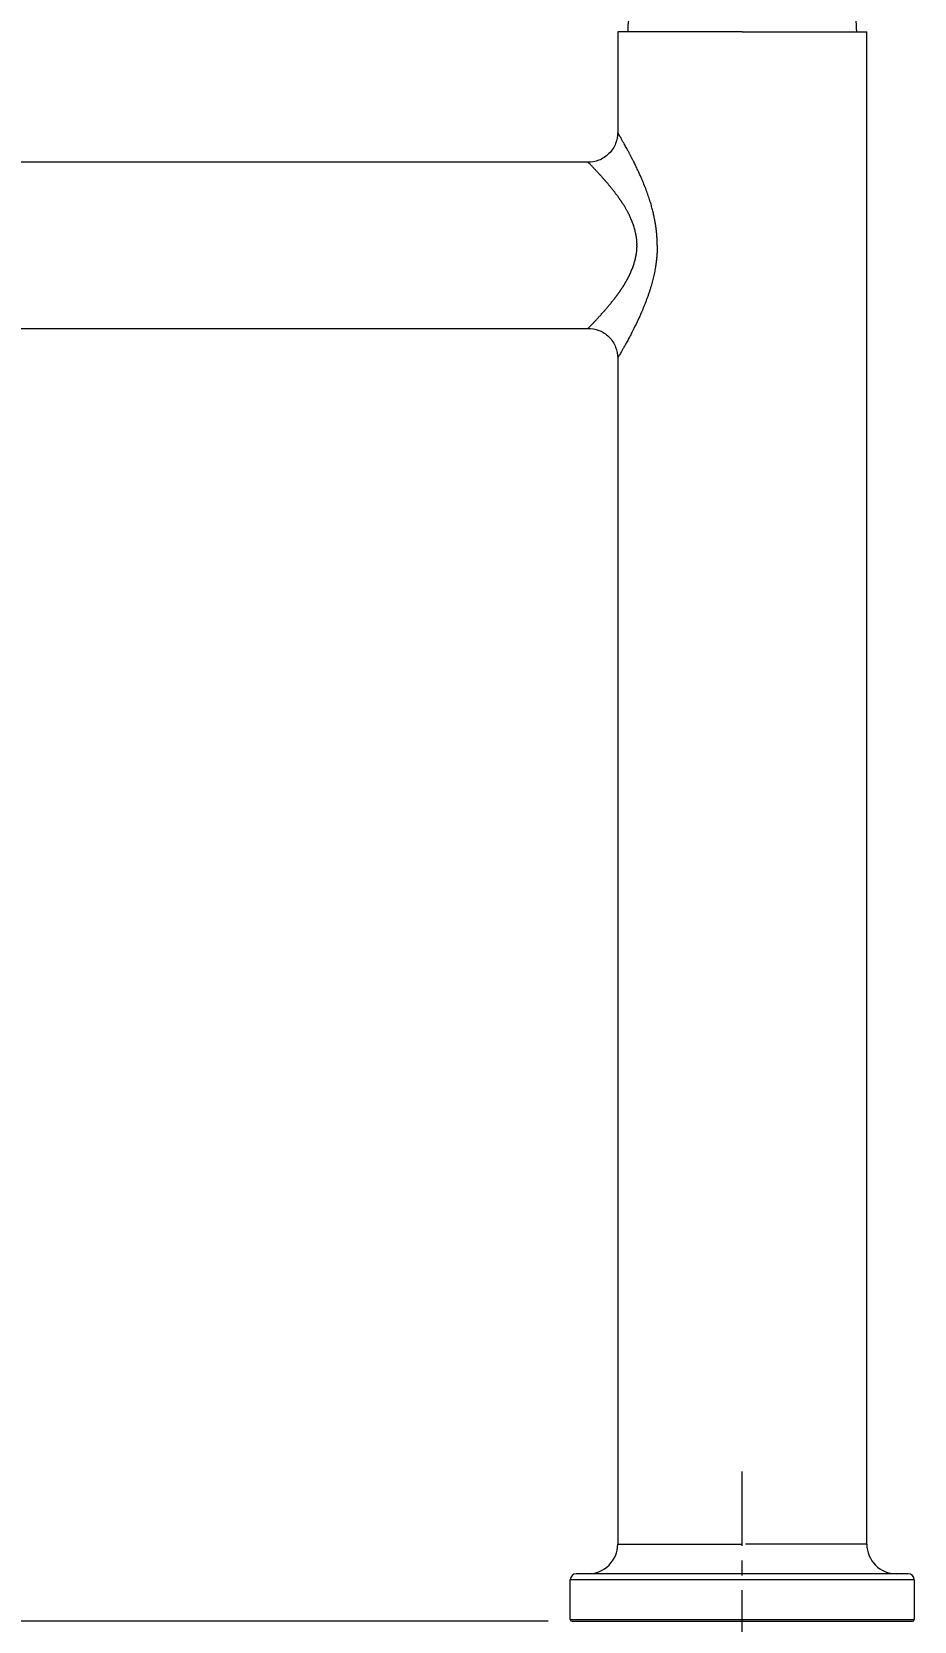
# Model space of a CAD drawing. Extents: x 2474 to 3422, y 0 to 695.
# Drawn here: x 2984.7 to 3133.5, y 273.7 to 541.7 of the extents above; entities that cross this region are included whole.
import ezdxf

# ---------------------------------------------------------------- set-up
doc = ezdxf.new("R2010")
doc.units = 0
doc.header["$LTSCALE"] = 10
doc.header["$MEASUREMENT"] = 0
doc.header["$PDMODE"] = 3
doc.header["$PDSIZE"] = -10
doc.linetypes.add('CENTER', pattern=[2, 1.25, -0.25, 0.25, -0.25])
doc.layers.get('0').update_dxf_attribs({"linetype": 'CONTINUOUS'})
doc.layers.get('DEFPOINTS').update_dxf_attribs({"linetype": 'CONTINUOUS'})
doc.layers.add('1', color=7, linetype='CONTINUOUS')
doc.layers.add('BODY', color=7, linetype='CONTINUOUS')
doc.styles.add('Daelim Dimension', font='NanumGothic.ttf')
doc.dimstyles.new('DEFAULT', dxfattribs={"dimscale": 2, "dimtxt": 2, "dimasz": 2, "dimexe": 0, "dimexo": 2, "dimgap": 1, "dimtad": 1, "dimdec": 0, "dimzin": 9, "dimdsep": 46, "dimtxsty": 'Daelim Dimension', "dimcen": 0.5, "dimclrd": 5, "dimclre": 5, "dimclrt": 256, "dimadec": 1, "dimazin": 0, "dimtfac": 1, "dimtdec": 0, "dimtix": 1, "dimtmove": 0, "dimatfit": 3, "dimfxl": 1, "dimtolj": 1, "dimtzin": 1, "dimlwd": 9, "dimlwe": 9, "dimarcsym": 0})

# ---------------------------------------------------------------- blocks, each defined once
blk = doc.blocks.new('*D1')
at = {"color": 5, "lineweight": 9, "ltscale": 0.5, "transparency": 16777216}
for p, q in [((3074.81, 578.7), (2847.91, 578.7)), ((2849.91, 574.7), (2849.91, 277.7)), ((3071.81, 273.7), (2847.91, 273.7))]:
    blk.add_line(p, q, dxfattribs=at)
at = {"color": 5, "ltscale": 0.5, "transparency": 16777216}
for points in [[(2849.24, 574.7), (2850.58, 574.7), (2849.91, 578.7)], [(2849.24, 277.7), (2850.58, 277.7), (2849.91, 273.7)]]:
    blk.add_solid(points, dxfattribs=at)
at = {"layer": 'DEFPOINTS', "color": 0, "ltscale": 0.5, "transparency": 16777216}
for p in [(3078.81, 578.7), (2849.91, 273.7), (3075.81, 273.7)]:
    blk.add_point(p, dxfattribs=at)
at = {"color": 7, "ltscale": 0.5, "transparency": 16777216, "insert": (2842.46, 426.2), "char_height": 10, "attachment_point": 5, "rotation": 90, "style": 'Daelim Dimension'}
blk.add_mtext('\\A1;305', dxfattribs=at)
blk = doc.blocks.new('*D2')
at = {"color": 5, "lineweight": 9, "ltscale": 0.5, "transparency": 16777216}
for p, q in [((2924.51, 485.56), (2879.77, 485.56)), ((2881.77, 481.56), (2881.77, 277.7)), ((3071.81, 273.7), (2879.77, 273.7))]:
    blk.add_line(p, q, dxfattribs=at)
at = {"color": 5, "ltscale": 0.5, "transparency": 16777216}
for points in [[(2881.1, 481.56), (2882.44, 481.56), (2881.77, 485.56)], [(2881.1, 277.7), (2882.44, 277.7), (2881.77, 273.7)]]:
    blk.add_solid(points, dxfattribs=at)
at = {"layer": 'DEFPOINTS', "color": 0, "ltscale": 0.5, "transparency": 16777216}
for p in [(2928.51, 485.56), (2881.77, 273.7), (3075.81, 273.7)]:
    blk.add_point(p, dxfattribs=at)
at = {"color": 7, "ltscale": 0.5, "transparency": 16777216, "insert": (2874.38, 379.63), "char_height": 10, "attachment_point": 5, "rotation": 90, "style": 'Daelim Dimension'}
blk.add_mtext('\\A1;212', dxfattribs=at)
blk = doc.blocks.new('*D3')
at = {"color": 5, "lineweight": 9, "ltscale": 0.5, "transparency": 16777216}
for p, q in [((2928.51, 481.56), (2928.51, 233.47)), ((3104.51, 242.43), (3104.51, 233.47)), ((2932.51, 235.47), (3100.51, 235.47))]:
    blk.add_line(p, q, dxfattribs=at)
at = {"color": 5, "ltscale": 0.5, "transparency": 16777216}
for points in [[(2932.51, 236.14), (2932.51, 234.8), (2928.51, 235.47)], [(3100.51, 236.14), (3100.51, 234.8), (3104.51, 235.47)]]:
    blk.add_solid(points, dxfattribs=at)
at = {"layer": 'DEFPOINTS', "color": 0, "ltscale": 0.5, "transparency": 16777216}
for p in [(2928.51, 485.56), (3104.51, 246.43), (3104.51, 235.47)]:
    blk.add_point(p, dxfattribs=at)
at = {"color": 7, "ltscale": 0.5, "transparency": 16777216, "insert": (3016.51, 242.91), "char_height": 10, "attachment_point": 5, "style": 'Daelim Dimension'}
blk.add_mtext('\\A1;176', dxfattribs=at)
blk = doc.blocks.new('*D4')
at = {"color": 5, "lineweight": 9, "ltscale": 0.5, "transparency": 16777216}
for p, q in [((3071.81, 273.7), (2847.91, 273.7)), ((2849.91, 118.3), (2849.91, 269.7)), ((3085.6, 114.3), (2847.91, 114.3))]:
    blk.add_line(p, q, dxfattribs=at)
at = {"color": 5, "ltscale": 0.5, "transparency": 16777216}
for points in [[(2849.24, 269.7), (2850.58, 269.7), (2849.91, 273.7)], [(2849.24, 118.3), (2850.58, 118.3), (2849.91, 114.3)]]:
    blk.add_solid(points, dxfattribs=at)
at = {"layer": 'DEFPOINTS', "color": 0, "ltscale": 0.5, "transparency": 16777216}
for p in [(2849.91, 273.7), (3075.81, 273.7), (3089.6, 114.3)]:
    blk.add_point(p, dxfattribs=at)
at = {"color": 7, "ltscale": 0.5, "transparency": 16777216, "insert": (2842.47, 194), "char_height": 10, "attachment_point": 5, "rotation": 90, "style": 'Daelim Dimension'}
blk.add_mtext('\\A1;560', dxfattribs=at)

msp = doc.modelspace()

# ---------------------------------------------------------------- linework, layer by layer
at = {"layer": '1', "color": 7, "linetype": 'Continuous', "lineweight": 18}
for p, q in [((3083.51, 541.7), (3083.51, 524.7)), ((3104.51, 541.7), (3083.51, 541.7)), ((3104.51, 541.7), (3125.51, 541.7)), ((3125.51, 286.7), (3125.51, 541.7)), ((3078.52, 519.7), (2905.51, 519.7)), ((2947.02, 491.7), (3078.52, 491.7)), ((3083.51, 486.7), (3083.51, 286.7)), ((3132.5, 281.7), (3076.51, 281.7)), ((3132.51, 281.7), (3132.5, 281.7)), ((3075.51, 274), (3075.51, 280.7)), ((3133.51, 280.7), (3133.51, 274)), ((3075.81, 273.7), (3133.21, 273.7))]:
    msp.add_line(p, q, dxfattribs=at)
at = {"layer": '1', "color": 7, "linetype": 'Continuous', "lineweight": 13}
for p, q in [((3083.51, 286.7), (3104.51, 286.7)), ((3125.51, 286.7), (3105.04, 286.7)), ((3133.5, 280.7), (3075.51, 280.7)), ((3133.51, 280.7), (3133.5, 280.7)), ((3075.51, 274), (3133.51, 274))]:
    msp.add_line(p, q, dxfattribs=at)
at = {"layer": '1', "color": 7, "linetype": 'Continuous', "lineweight": 18}
for centre, radius, start, end in [((3107.01, 541.7), 16.8, 0, 32.3527), ((3102.01, 541.7), 16.8, 173.1634, 180), ((3078.51, 286.7), 5, 270, 0), ((3130.51, 286.7), 5, 180, 270), ((3076.51, 280.7), 1, 90, 180), ((3132.51, 280.7), 1, 0, 90), ((3075.81, 274), 0.3, 180, 270), ((3133.21, 274), 0.3, 270, 0)]:
    msp.add_arc(centre, radius, start, end, dxfattribs=at)
for points, knots in [([(3083.51, 524.75), (3083.51, 524.09), (3083.33, 523.13), (3082.72, 521.95), (3082.06, 521.14), (3081.25, 520.48), (3080.06, 519.87), (3079.11, 519.7), (3078.45, 519.7)], [0, 0, 0, 0, 0.239354, 0.368414, 0.500255, 0.632058, 0.76101, 1, 1, 1, 1]), ([(3078.45, 491.7), (3079.11, 491.7), (3080.06, 491.53), (3081.25, 490.93), (3082.06, 490.27), (3082.72, 489.46), (3083.33, 488.27), (3083.51, 487.32), (3083.51, 486.66)], [0, 0, 0, 0, 0.238979, 0.367927, 0.49973, 0.631573, 0.760635, 1, 1, 1, 1])]:
    msp.add_open_spline(points, degree=3, knots=knots, dxfattribs=at)
at = {"layer": '1', "color": 7, "linetype": 'Continuous', "lineweight": 13}
for points, knots in [([(3090.17, 505.7), (3090.17, 505.73), (3090.17, 505.77), (3090.17, 505.84), (3090.17, 505.9), (3090.17, 505.97), (3090.17, 506.03), (3090.17, 506.1), (3090.17, 506.17), (3090.17, 506.23), (3090.17, 506.3), (3090.17, 506.36), (3090.16, 506.43), (3090.16, 506.5), (3090.16, 506.56), (3090.16, 506.63), (3090.15, 506.7), (3090.15, 506.76), (3090.15, 506.83), (3090.14, 506.9), (3090.14, 506.97), (3090.13, 507.03), (3090.13, 507.1), (3090.13, 507.17), (3090.12, 507.24), (3090.12, 507.3), (3090.11, 507.37), (3090.11, 507.44), (3090.1, 507.51), (3090.1, 507.57), (3090.09, 507.64), (3090.08, 507.71), (3090.08, 507.78), (3090.07, 507.84), (3090.06, 507.91), (3090.06, 507.98), (3090.05, 508.05), (3090.04, 508.12), (3090.04, 508.18), (3090.03, 508.25), (3090.02, 508.32), (3090.01, 508.39), (3090, 508.46), (3089.99, 508.53), (3089.99, 508.59), (3089.98, 508.66), (3089.97, 508.73), (3089.96, 508.8), (3089.95, 508.87), (3089.94, 508.94), (3089.93, 509), (3089.92, 509.07), (3089.88, 509.35), (3089.79, 509.84), (3089.65, 510.56), (3089.48, 511.3), (3089.29, 512.05), (3089.06, 512.84), (3088.8, 513.68), (3088.49, 514.58), (3088.13, 515.52), (3087.8, 516.34), (3087.51, 517.02), (3087.26, 517.59), (3087.02, 518.11), (3086.81, 518.56), (3086.63, 518.94), (3086.44, 519.32), (3086.28, 519.65), (3086.14, 519.93), (3086.01, 520.18), (3085.89, 520.41), (3085.78, 520.63), (3085.67, 520.84), (3085.56, 521.04), (3085.46, 521.23), (3085.37, 521.41), (3085.27, 521.59), (3085.19, 521.75), (3085.1, 521.9), (3084.93, 522.21), (3084.69, 522.66), (3084.4, 523.16), (3084.12, 523.66), (3083.87, 524.1), (3083.68, 524.41), (3083.58, 524.59), (3083.52, 524.68), (3083.51, 524.7), (3083.51, 524.7), (3083.51, 524.7)], [0, 0, 0, 0, 0.002339, 0.004682, 0.007029, 0.009379, 0.011733, 0.01409, 0.016451, 0.018816, 0.021184, 0.023555, 0.025931, 0.028309, 0.030691, 0.033077, 0.035466, 0.037858, 0.040254, 0.042653, 0.045056, 0.047462, 0.049871, 0.052283, 0.054699, 0.057117, 0.059539, 0.061965, 0.064393, 0.066825, 0.069259, 0.071697, 0.074138, 0.076582, 0.079029, 0.08148, 0.083933, 0.086389, 0.088848, 0.09131, 0.093775, 0.096243, 0.098714, 0.101188, 0.103664, 0.106144, 0.108626, 0.111111, 0.113599, 0.11609, 0.118583, 0.12108, 0.123579, 0.148924, 0.175406, 0.202997, 0.231671, 0.261405, 0.294666, 0.330897, 0.370039, 0.412033, 0.435321, 0.460687, 0.488106, 0.506559, 0.524939, 0.543251, 0.561494, 0.574575, 0.587274, 0.599596, 0.611543, 0.623116, 0.634319, 0.645152, 0.655617, 0.665717, 0.675453, 0.684827, 0.69384, 0.73482, 0.772511, 0.806969, 0.858308, 0.906181, 0.937426, 0.968181, 0.998468, 1, 1, 1, 1]), ([(3086.76, 505.7), (3086.76, 505.72), (3086.76, 505.74), (3086.76, 505.78), (3086.76, 505.81), (3086.77, 505.85), (3086.77, 505.89), (3086.77, 505.92), (3086.77, 505.96), (3086.76, 506), (3086.76, 506.04), (3086.76, 506.07), (3086.76, 506.11), (3086.76, 506.15), (3086.76, 506.19), (3086.76, 506.23), (3086.75, 506.27), (3086.75, 506.31), (3086.75, 506.35), (3086.75, 506.39), (3086.74, 506.43), (3086.74, 506.47), (3086.74, 506.51), (3086.73, 506.55), (3086.73, 506.59), (3086.72, 506.63), (3086.72, 506.67), (3086.72, 506.71), (3086.71, 506.76), (3086.71, 506.8), (3086.7, 506.84), (3086.69, 506.88), (3086.69, 506.92), (3086.68, 506.97), (3086.68, 507.01), (3086.67, 507.05), (3086.66, 507.1), (3086.66, 507.14), (3086.65, 507.18), (3086.64, 507.23), (3086.63, 507.27), (3086.62, 507.32), (3086.62, 507.36), (3086.61, 507.41), (3086.6, 507.45), (3086.59, 507.5), (3086.58, 507.54), (3086.57, 507.59), (3086.56, 507.63), (3086.55, 507.68), (3086.54, 507.73), (3086.53, 507.77), (3086.5, 507.93), (3086.43, 508.19), (3086.33, 508.56), (3086.22, 508.92), (3086.1, 509.29), (3085.96, 509.65), (3085.82, 510.01), (3085.69, 510.31), (3085.59, 510.53), (3085.51, 510.7), (3085.43, 510.87), (3085.34, 511.04), (3085.25, 511.22), (3085.16, 511.4), (3085.06, 511.58), (3084.96, 511.76), (3084.85, 511.94), (3084.74, 512.12), (3084.63, 512.31), (3084.52, 512.5), (3084.4, 512.69), (3084.3, 512.84), (3084.23, 512.94), (3084.19, 513.01), (3084.13, 513.09), (3084.07, 513.18), (3084.01, 513.27), (3083.93, 513.38), (3083.85, 513.5), (3083.76, 513.62), (3083.67, 513.76), (3083.57, 513.9), (3083.46, 514.05), (3083.34, 514.21), (3083.21, 514.38), (3083.08, 514.55), (3082.94, 514.73), (3082.8, 514.92), (3082.66, 515.1), (3082.53, 515.26), (3082.42, 515.4), (3082.3, 515.54), (3082.19, 515.67), (3082.09, 515.8), (3081.99, 515.92), (3081.89, 516.04), (3081.79, 516.16), (3081.69, 516.27), (3081.6, 516.37), (3081.51, 516.47), (3081.43, 516.57), (3081.35, 516.67), (3081.27, 516.76), (3081.19, 516.84), (3081.12, 516.93), (3081.01, 517.05), (3080.87, 517.2), (3080.7, 517.39), (3080.54, 517.57), (3080.38, 517.74), (3080.24, 517.9), (3080.09, 518.06), (3079.96, 518.2), (3079.83, 518.34), (3079.68, 518.49), (3079.52, 518.67), (3079.34, 518.86), (3079.18, 519.03), (3079.04, 519.17), (3078.91, 519.3), (3078.8, 519.42), (3078.71, 519.51), (3078.64, 519.58), (3078.58, 519.64), (3078.54, 519.68), (3078.52, 519.7), (3078.51, 519.7), (3078.51, 519.7)], [0, 0, 0, 0, 0.001517, 0.003042, 0.004577, 0.006122, 0.007675, 0.009238, 0.01081, 0.012392, 0.013983, 0.015584, 0.017195, 0.018815, 0.020445, 0.022085, 0.023735, 0.025395, 0.027065, 0.028745, 0.030435, 0.032135, 0.033845, 0.035566, 0.037297, 0.039038, 0.04079, 0.042552, 0.044325, 0.046108, 0.047901, 0.049706, 0.051521, 0.053346, 0.055183, 0.05703, 0.058888, 0.060757, 0.062636, 0.064527, 0.066429, 0.068341, 0.070265, 0.072199, 0.074145, 0.076102, 0.07807, 0.080049, 0.08204, 0.084042, 0.086055, 0.088079, 0.090115, 0.106199, 0.122452, 0.138884, 0.155505, 0.172327, 0.18936, 0.206613, 0.21463, 0.222846, 0.231264, 0.239883, 0.248704, 0.257728, 0.266955, 0.276386, 0.286022, 0.295863, 0.305909, 0.316161, 0.32662, 0.337285, 0.340573, 0.344446, 0.348904, 0.353948, 0.359578, 0.365793, 0.372594, 0.379981, 0.387953, 0.396511, 0.405654, 0.415383, 0.425697, 0.436598, 0.448083, 0.460155, 0.472812, 0.482581, 0.492135, 0.501475, 0.5106, 0.519511, 0.528208, 0.53669, 0.544958, 0.553011, 0.56085, 0.568476, 0.575887, 0.583084, 0.590067, 0.596837, 0.603393, 0.609735, 0.625907, 0.64176, 0.657296, 0.672515, 0.687421, 0.702017, 0.716304, 0.730285, 0.743963, 0.767448, 0.790526, 0.813212, 0.835527, 0.857487, 0.879113, 0.900424, 0.921443, 0.942192, 0.962694, 0.982974, 1, 1, 1, 1]), ([(3078.51, 491.7), (3078.51, 491.7), (3078.51, 491.7), (3078.53, 491.73), (3078.61, 491.8), (3078.74, 491.93), (3078.92, 492.11), (3079.15, 492.35), (3079.43, 492.64), (3079.69, 492.92), (3079.91, 493.15), (3080.07, 493.33), (3080.25, 493.52), (3080.44, 493.73), (3080.64, 493.94), (3080.85, 494.18), (3081.04, 494.39), (3081.21, 494.58), (3081.35, 494.74), (3081.51, 494.92), (3081.67, 495.11), (3081.84, 495.32), (3082.03, 495.54), (3082.23, 495.77), (3082.43, 496.02), (3082.61, 496.24), (3082.75, 496.43), (3082.86, 496.56), (3082.96, 496.69), (3083.06, 496.82), (3083.15, 496.94), (3083.24, 497.07), (3083.33, 497.18), (3083.41, 497.3), (3083.49, 497.4), (3083.57, 497.51), (3083.64, 497.61), (3083.71, 497.71), (3083.78, 497.8), (3083.84, 497.89), (3083.9, 497.97), (3083.95, 498.05), (3084, 498.12), (3084.05, 498.19), (3084.09, 498.26), (3084.13, 498.31), (3084.17, 498.37), (3084.2, 498.42), (3084.23, 498.46), (3084.27, 498.52), (3084.32, 498.6), (3084.38, 498.69), (3084.44, 498.78), (3084.49, 498.87), (3084.55, 498.96), (3084.61, 499.05), (3084.66, 499.15), (3084.72, 499.24), (3084.77, 499.33), (3084.82, 499.42), (3084.87, 499.5), (3084.92, 499.59), (3084.97, 499.68), (3085.02, 499.77), (3085.07, 499.86), (3085.12, 499.94), (3085.17, 500.03), (3085.21, 500.11), (3085.26, 500.2), (3085.3, 500.28), (3085.34, 500.37), (3085.38, 500.45), (3085.43, 500.53), (3085.47, 500.62), (3085.51, 500.7), (3085.54, 500.78), (3085.58, 500.86), (3085.62, 500.94), (3085.74, 501.2), (3085.92, 501.65), (3086.16, 502.29), (3086.36, 502.93), (3086.48, 503.4), (3086.54, 503.67), (3086.56, 503.76), (3086.58, 503.84), (3086.59, 503.92), (3086.61, 504.01), (3086.62, 504.09), (3086.64, 504.17), (3086.65, 504.25), (3086.67, 504.33), (3086.68, 504.41), (3086.69, 504.49), (3086.7, 504.57), (3086.71, 504.64), (3086.72, 504.72), (3086.73, 504.79), (3086.73, 504.87), (3086.74, 504.94), (3086.75, 505.01), (3086.75, 505.09), (3086.76, 505.16), (3086.76, 505.23), (3086.76, 505.3), (3086.76, 505.37), (3086.77, 505.44), (3086.77, 505.51), (3086.77, 505.57), (3086.76, 505.64), (3086.76, 505.68), (3086.76, 505.7)], [0, 0, 0, 0, 0.003736, 0.037996, 0.072893, 0.108545, 0.145057, 0.182533, 0.221065, 0.260738, 0.278014, 0.295788, 0.314066, 0.332853, 0.352152, 0.371969, 0.392308, 0.404286, 0.417005, 0.430465, 0.444667, 0.459612, 0.4753, 0.49173, 0.508905, 0.526823, 0.535832, 0.544545, 0.552961, 0.561082, 0.568906, 0.576434, 0.583666, 0.590601, 0.597241, 0.603584, 0.609631, 0.615381, 0.620836, 0.625994, 0.630856, 0.635421, 0.639691, 0.643664, 0.647341, 0.650722, 0.653807, 0.656596, 0.659088, 0.661284, 0.666486, 0.671639, 0.676743, 0.681799, 0.686805, 0.691762, 0.69667, 0.70153, 0.706341, 0.711103, 0.715817, 0.720482, 0.725098, 0.729666, 0.734186, 0.738657, 0.74308, 0.747455, 0.751782, 0.756061, 0.760291, 0.764474, 0.768609, 0.772696, 0.776735, 0.780727, 0.784672, 0.788569, 0.792418, 0.822646, 0.852257, 0.881306, 0.909854, 0.913572, 0.917252, 0.920892, 0.924495, 0.928059, 0.931584, 0.935072, 0.938522, 0.941935, 0.94531, 0.948648, 0.95195, 0.955215, 0.958443, 0.961636, 0.964793, 0.967914, 0.971, 0.974052, 0.977068, 0.980051, 0.982999, 0.985915, 0.988796, 0.991646, 0.994462, 0.997247, 1, 1, 1, 1]), ([(3090.17, 505.7), (3090.17, 505.68), (3090.17, 505.64), (3090.17, 505.59), (3090.17, 505.53), (3090.17, 505.47), (3090.17, 505.41), (3090.17, 505.35), (3090.17, 505.29), (3090.17, 505.23), (3090.17, 505.17), (3090.17, 505.11), (3090.16, 505.05), (3090.16, 504.99), (3090.16, 504.93), (3090.16, 504.87), (3090.16, 504.81), (3090.15, 504.75), (3090.15, 504.69), (3090.15, 504.63), (3090.15, 504.57), (3090.14, 504.51), (3090.14, 504.45), (3090.14, 504.4), (3090.13, 504.34), (3090.13, 504.28), (3090.12, 504.22), (3090.12, 504.16), (3090.12, 504.1), (3090.11, 504.04), (3090.11, 503.98), (3090.1, 503.92), (3090.1, 503.86), (3090.09, 503.8), (3090.09, 503.74), (3090.08, 503.68), (3090.08, 503.62), (3090.07, 503.56), (3090.06, 503.5), (3090.06, 503.44), (3090.05, 503.38), (3090.05, 503.32), (3090.04, 503.26), (3090.03, 503.21), (3090.03, 503.15), (3090.02, 503.09), (3090.01, 503.03), (3090.01, 502.97), (3090, 502.91), (3089.99, 502.85), (3089.98, 502.79), (3089.97, 502.73), (3089.97, 502.67), (3089.96, 502.61), (3089.95, 502.55), (3089.94, 502.49), (3089.93, 502.43), (3089.92, 502.37), (3089.92, 502.31), (3089.86, 501.96), (3089.75, 501.32), (3089.55, 500.39), (3089.32, 499.47), (3089.1, 498.68), (3088.89, 498.02), (3088.71, 497.48), (3088.53, 496.95), (3088.33, 496.42), (3088.13, 495.9), (3087.93, 495.38), (3087.55, 494.46), (3086.98, 493.19), (3086.33, 491.85), (3085.8, 490.81), (3085.39, 490.03), (3085.01, 489.34), (3084.68, 488.74), (3084.4, 488.23), (3084.15, 487.81), (3083.95, 487.45), (3083.79, 487.17), (3083.66, 486.96), (3083.57, 486.81), (3083.52, 486.72), (3083.51, 486.7), (3083.51, 486.7)], [0, 0, 0, 0, 0.002123, 0.004246, 0.006369, 0.008493, 0.010616, 0.01274, 0.014863, 0.016987, 0.019111, 0.021236, 0.023361, 0.025486, 0.027611, 0.029737, 0.031863, 0.03399, 0.036117, 0.038245, 0.040373, 0.042501, 0.044631, 0.046761, 0.048891, 0.051022, 0.053154, 0.055287, 0.05742, 0.059554, 0.061689, 0.063825, 0.065962, 0.068099, 0.070238, 0.072377, 0.074518, 0.076659, 0.078802, 0.080945, 0.08309, 0.085236, 0.087382, 0.089531, 0.09168, 0.09383, 0.095982, 0.098135, 0.10029, 0.102445, 0.104603, 0.106761, 0.108921, 0.111082, 0.113245, 0.11541, 0.117576, 0.119743, 0.121912, 0.124083, 0.158169, 0.192628, 0.227556, 0.263045, 0.284372, 0.305781, 0.32729, 0.348915, 0.370674, 0.392581, 0.414653, 0.489825, 0.564202, 0.609235, 0.65325, 0.69641, 0.734821, 0.772325, 0.809074, 0.842624, 0.875577, 0.908078, 0.939015, 0.969703, 1, 1, 1, 1])]:
    msp.add_open_spline(points, degree=3, knots=knots, dxfattribs=at)
at = {"layer": 'BODY', "color": 1, "linetype": 'CENTER', "lineweight": 5}
msp.add_line((3104.51, 246.43), (3104.51, 300.46), dxfattribs=at)

# ---------------------------------------------------------------- dimensions: what is measured, and where the dimension line sits
at = {"color": 5, "ltscale": 0.5}
for base, p1, picture, middle in [((2849.91, 273.7), (3078.81, 578.7), '*D1', (2842.46, 426.2)), ((2881.77, 273.7), (2928.51, 485.56), '*D2', (2874.38, 379.63))]:
    dim = msp.add_linear_dim(base=base, p1=p1, p2=(3075.81, 273.7), angle=90, dimstyle='DEFAULT', override={"dimtxt": 5, "dimexe": 1, "dimclrt": 7}, dxfattribs=at)
    dim.commit()
    dim.dimension.update_dxf_attribs({"geometry": picture, "text_midpoint": middle})
dim = msp.add_linear_dim(base=(3104.51, 235.47), p1=(2928.51, 485.56), p2=(3104.51, 246.43), dimstyle='DEFAULT', override={"dimtxt": 5, "dimexe": 1, "dimclrt": 7}, dxfattribs=at)
dim.commit()
dim.dimension.update_dxf_attribs({"geometry": '*D3', "text_midpoint": (3016.51, 242.91)})
dim = msp.add_linear_dim(base=(2849.91, 273.7), p1=(3089.6, 114.3), p2=(3075.81, 273.7), angle=90, text='560', dimstyle='DEFAULT', override={"dimtxt": 5, "dimexe": 1, "dimclrt": 7}, dxfattribs=at)
dim.commit()
dim.dimension.update_dxf_attribs({"geometry": '*D4', "text_midpoint": (2842.47, 194)})

doc.saveas('drawing.dxf')
